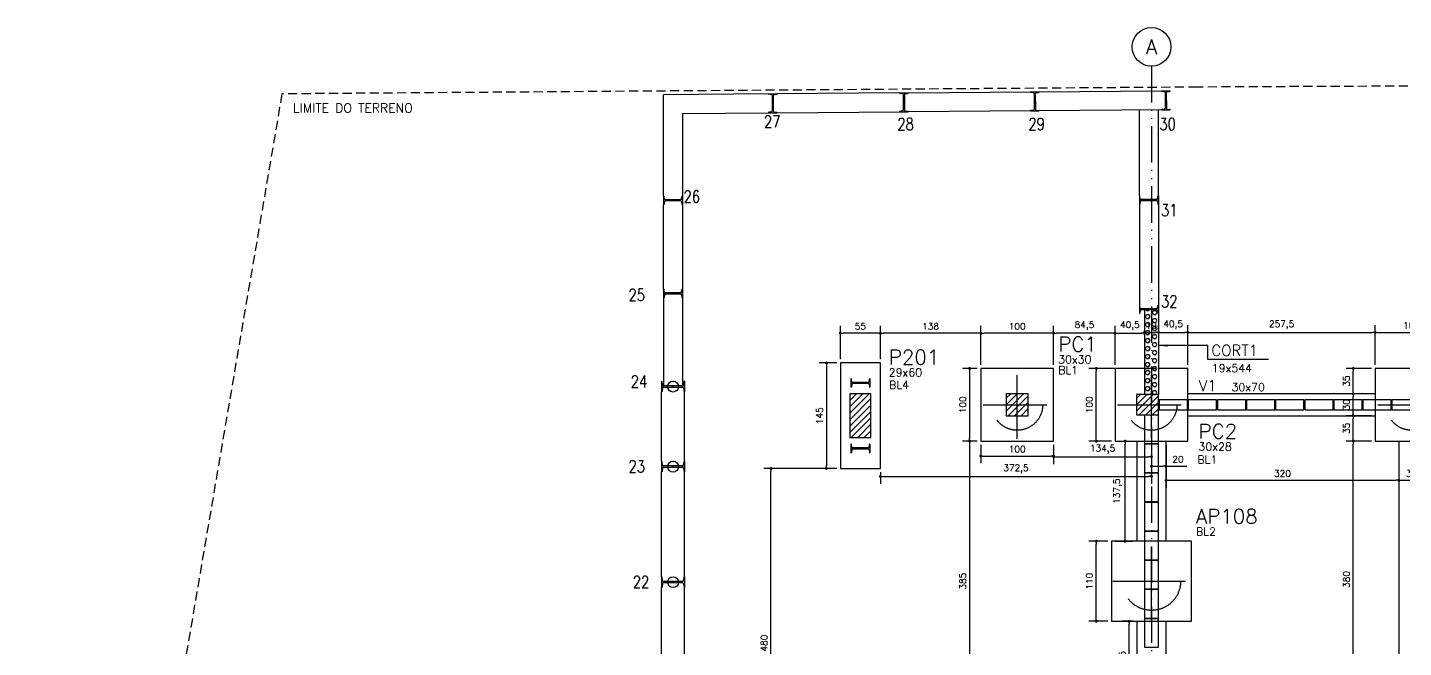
# Model space of a CAD drawing. Extents: x -15987 to 10953, y -16747 to -1189.
# Drawn here: x -680 to 1210, y -15355 to -14503 of the extents above; entities that cross this region are included whole.
import ezdxf
from ezdxf.enums import TextEntityAlignment as Align

# ---------------------------------------------------------------- set-up
doc = ezdxf.new("R2010")
doc.units = 0
doc.header["$LTSCALE"] = 25
for name, pattern in [('DASHED2', [0.375, 0.25, -0.125]), ('ESTILO_TQS_0002', [0.4, 0.1, -0.3]), ('ESTILO_TQS_0004', [3.3, 2, -0.4, 0.05, -0.4, 0.05, -0.4])]:
    doc.linetypes.add(name, pattern=pattern)
for name, color, linetype in [('228', 7, 'Continuous'), ('72', 7, 'Continuous'), ('BLOCO', 3, 'Continuous'), ('COTA', 1, 'Continuous'), ('EIXOS', 1, 'ESTILO_TQS_0004'), ('ESTACA', 1, 'ESTILO_TQS_0002'), ('H2', 252, 'Continuous'), ('H5', 1, 'Continuous'), ('IND-EIXOS', 2, 'Continuous'), ('LINHA-FINA', 1, 'Continuous'), ('Linha_fina', 1, 'Continuous'), ('P-D', 2, 'Continuous'), ('P-N', 5, 'Continuous'), ('PENA_03', 3, 'Continuous'), ('PENA_6', 6, 'Continuous'), ('PIL-N', 4, 'Continuous'), ('PROJ', 252, 'Continuous'), ('SOLO-FUNDAÇOES', 7, 'Continuous'), ('SOLOD-TEXTO-007', 7, 'Continuous'), ('T2', 3, 'Continuous'), ('TERRENO', 1, 'DASHED2'), ('TEXT-EIXOS', 3, 'Continuous'), ('VIG-D', 2, 'Continuous'), ('VIG-N', 4, 'Continuous'), ('VIGA', 3, 'Continuous')]:
    doc.layers.add(name, color=color, linetype=linetype)
doc.styles.add('COTA', font='romans.shx')
doc.styles.add('ROMANS', font='ROMANS')
doc.styles.get("Standard").update_dxf_attribs({"font": 'romans.shx'})
doc.styles.add('Texto2', font='romans.shx', dxfattribs={"height": 12.5})
doc.dimstyles.new('forma', dxfattribs={"dimscale": 5, "dimtxt": 1.8, "dimasz": 0.8, "dimexe": 2, "dimexo": 1, "dimgap": 1, "dimtad": 1, "dimdec": 1, "dimzin": 9, "dimtxsty": 'COTA', "dimblk1": 'DOT', "dimblk2": 'DOT', "dimsah": 1, "dimcen": 0, "dimdle": 1, "dimclrd": 256, "dimclre": 256, "dimclrt": 2, "dimadec": 0, "dimazin": 0, "dimtfac": 1, "dimtdec": 0, "dimtmove": 0, "dimatfit": 3, "dimfxl": 1, "dimtolj": 1, "dimtzin": 0, "dimarcsym": 0})
pattern_1 = [(45, (199.517, -15044.5974), (-4.41942, 4.41942), [])]

# ---------------------------------------------------------------- blocks, each defined once
blk = doc.blocks.new('_EST80')
at = {"layer": 'ESTACA', "linetype": 'ESTILO_TQS_0002'}
for p, q in [((0, -1.333), (0, 1.333)), ((-1.333, 0), (1.333, 0))]:
    blk.add_line(p, q, dxfattribs=at)
blk.add_circle((0, 0), 1, dxfattribs=at)
blk = doc.blocks.new('_EST70')
at = {"layer": 'ESTACA', "linetype": 'ESTILO_TQS_0002'}
for p, q in [((0, -1.333), (0, 1.333)), ((-1.333, 0), (1.333, 0))]:
    blk.add_line(p, q, dxfattribs=at)
blk.add_circle((0, 0), 1, dxfattribs=at)
blk = doc.blocks.new('INFERIOR')
at = {"layer": 'PROJ'}
for points in [[(27829.5, 8712.9), (27868.5, 8712.9), (27868.5, 8726.9), (27829.5, 8726.9), (27829.5, 8712.9)], [(27869.5, 8712.9), (27908.5, 8712.9), (27908.5, 8726.9), (27869.5, 8726.9), (27869.5, 8712.9)], [(27909.5, 8712.9), (27948.5, 8712.9), (27948.5, 8726.9), (27909.5, 8726.9), (27909.5, 8712.9)], [(27949.5, 8712.9), (27988.5, 8712.9), (27988.5, 8726.9), (27949.5, 8726.9), (27949.5, 8712.9)], [(27989.5, 8712.9), (28028.5, 8712.9), (28028.5, 8726.9), (27989.5, 8726.9), (27989.5, 8712.9)], [(28029.5, 8712.9), (28068.5, 8712.9), (28068.5, 8726.9), (28029.5, 8726.9), (28029.5, 8712.9)], [(28069.5, 8712.9), (28108.5, 8712.9), (28108.5, 8726.9), (28069.5, 8726.9), (28069.5, 8712.9)], [(28109.5, 8712.9), (28148.5, 8712.9), (28148.5, 8726.9), (28109.5, 8726.9), (28109.5, 8712.9)], [(28149.5, 8712.9), (28188.5, 8712.9), (28188.5, 8726.9), (28149.5, 8726.9), (28149.5, 8712.9)], [(27809.5, 8705.9), (27809.5, 8666.9), (27828.5, 8666.9), (27828.5, 8705.9), (27809.5, 8705.9)], [(27809.5, 8665.9), (27809.5, 8626.9), (27828.5, 8626.9), (27828.5, 8665.9), (27809.5, 8665.9)], [(27809.5, 8625.9), (27809.5, 8586.9), (27828.5, 8586.9), (27828.5, 8625.9), (27809.5, 8625.9)], [(27809.5, 8585.9), (27809.5, 8546.9), (27828.5, 8546.9), (27828.5, 8585.9), (27809.5, 8585.9)], [(27809.5, 8545.9), (27809.5, 8506.9), (27828.5, 8506.9), (27828.5, 8545.9), (27809.5, 8545.9)], [(27809.5, 8505.9), (27809.5, 8466.9), (27828.5, 8466.9), (27828.5, 8505.9), (27809.5, 8505.9)], [(27809.5, 8465.9), (27809.5, 8426.9), (27828.5, 8426.9), (27828.5, 8465.9), (27809.5, 8465.9)], [(27809.5, 8425.9), (27809.5, 8386.9), (27828.5, 8386.9), (27828.5, 8425.9), (27809.5, 8425.9)]]:
    blk.add_lwpolyline(points, dxfattribs=at)
blk = doc.blocks.new('_Dot')
at = {"color": 0, "linetype": 'ByBlock', "lineweight": -2}
blk.add_line((-0.5, 0), (-1, 0), dxfattribs=at)
at = {"color": 0, "linetype": 'ByBlock', "const_width": 0.5}
blk.add_lwpolyline([(-0.25, 0, 1), (0.25, 0, 1)], format="xyb", close=True, dxfattribs=at)
blk = doc.blocks.new('*D87')
at = {"layer": 'COTA', "lineweight": -2, "transparency": 16777216}
for p, q in [((629.5, -15076.6), (629.5, -15102)), ((729.5, -15076.6), (729.5, -15102)), ((633.5, -15092), (725.5, -15092))]:
    blk.add_line(p, q, dxfattribs=at)
at = {"layer": 'Defpoints', "color": 0, "transparency": 16777216}
for p in [(629.5, -15071.6), (729.5, -15071.6), (729.5, -15092)]:
    blk.add_point(p, dxfattribs=at)
at = {"layer": 'COTA', "lineweight": -2, "transparency": 16777216, "xscale": 4, "yscale": 4, "zscale": 4, "rotation": 180}
blk.add_blockref('_Dot', (629.5, -15092), dxfattribs=at)
at = {"layer": 'COTA', "lineweight": -2, "transparency": 16777216, "xscale": 4, "yscale": 4, "zscale": 4}
blk.add_blockref('_Dot', (729.5, -15092), dxfattribs=at)
at = {"layer": 'COTA', "color": 2, "transparency": 16777216, "insert": (679.5, -15082.5), "char_height": 9, "attachment_point": 5, "style": 'COTA'}
blk.add_mtext('\\A1;100 ', dxfattribs=at)
blk = doc.blocks.new('*D88')
at = {"layer": 'COTA', "lineweight": -2, "transparency": 16777216}
for p, q in [((873.5, -14918.9), (873.5, -14912.1)), ((914, -14966.6), (914, -14912.1)), ((877.5, -14922.1), (910, -14922.1))]:
    blk.add_line(p, q, dxfattribs=at)
at = {"layer": 'Defpoints', "color": 0, "transparency": 16777216}
for p in [(873.5, -14923.9), (914, -14922.1), (914, -14971.6)]:
    blk.add_point(p, dxfattribs=at)
at = {"layer": 'COTA', "lineweight": -2, "transparency": 16777216, "xscale": 4, "yscale": 4, "zscale": 4, "rotation": 180}
blk.add_blockref('_Dot', (873.5, -14922.1), dxfattribs=at)
at = {"layer": 'COTA', "lineweight": -2, "transparency": 16777216, "xscale": 4, "yscale": 4, "zscale": 4}
blk.add_blockref('_Dot', (914, -14922.1), dxfattribs=at)
at = {"layer": 'COTA', "color": 2, "transparency": 16777216, "insert": (893.8, -14911.7), "char_height": 9, "attachment_point": 5, "style": 'COTA'}
blk.add_mtext('\\A1;40,5 ', dxfattribs=at)
blk = doc.blocks.new('*D89')
at = {"layer": 'COTA', "lineweight": -2, "transparency": 16777216}
for p, q in [((914, -14966.6), (914, -14912.1)), ((1171.5, -14966.6), (1171.5, -14912.1)), ((918, -14922.1), (1167.5, -14922.1))]:
    blk.add_line(p, q, dxfattribs=at)
at = {"layer": 'Defpoints', "color": 0, "transparency": 16777216}
for p in [(1171.5, -14922.1), (914, -14971.6), (1171.5, -14971.6)]:
    blk.add_point(p, dxfattribs=at)
at = {"layer": 'COTA', "lineweight": -2, "transparency": 16777216, "xscale": 4, "yscale": 4, "zscale": 4, "rotation": 180}
blk.add_blockref('_Dot', (914, -14922.1), dxfattribs=at)
at = {"layer": 'COTA', "lineweight": -2, "transparency": 16777216, "xscale": 4, "yscale": 4, "zscale": 4}
blk.add_blockref('_Dot', (1171.5, -14922.1), dxfattribs=at)
at = {"layer": 'COTA', "color": 2, "transparency": 16777216, "insert": (1042.8, -14911.7), "char_height": 9, "attachment_point": 5, "style": 'COTA'}
blk.add_mtext('\\A1;257,5 ', dxfattribs=at)
blk = doc.blocks.new('*D90')
at = {"layer": 'COTA', "lineweight": -2, "transparency": 16777216}
for p, q in [((1171.5, -14966.6), (1171.5, -14912.1)), ((1271.5, -14966.6), (1271.5, -14912.1)), ((1175.5, -14922.1), (1267.5, -14922.1))]:
    blk.add_line(p, q, dxfattribs=at)
at = {"layer": 'Defpoints', "color": 0, "transparency": 16777216}
for p in [(1271.5, -14922.1), (1171.5, -14971.6), (1271.5, -14971.6)]:
    blk.add_point(p, dxfattribs=at)
at = {"layer": 'COTA', "lineweight": -2, "transparency": 16777216, "xscale": 4, "yscale": 4, "zscale": 4, "rotation": 180}
blk.add_blockref('_Dot', (1171.5, -14922.1), dxfattribs=at)
at = {"layer": 'COTA', "lineweight": -2, "transparency": 16777216, "xscale": 4, "yscale": 4, "zscale": 4}
blk.add_blockref('_Dot', (1271.5, -14922.1), dxfattribs=at)
at = {"layer": 'COTA', "color": 2, "transparency": 16777216, "insert": (1221.5, -14912.6), "char_height": 9, "attachment_point": 5, "style": 'COTA'}
blk.add_mtext('\\A1;100 ', dxfattribs=at)
blk = doc.blocks.new('*D133')
at = {"layer": 'COTA', "lineweight": -2, "transparency": 16777216}
for p, q in [((624.5, -14971.6), (604.1, -14971.6)), ((614.1, -14975.6), (614.1, -15067.6)), ((624.5, -15071.6), (604.1, -15071.6))]:
    blk.add_line(p, q, dxfattribs=at)
at = {"layer": 'Defpoints', "color": 0, "transparency": 16777216}
for p in [(629.5, -14971.6), (614.1, -15071.6), (629.5, -15071.6)]:
    blk.add_point(p, dxfattribs=at)
at = {"layer": 'COTA', "lineweight": -2, "transparency": 16777216, "xscale": 4, "yscale": 4, "zscale": 4}
for p, rotation in [((614.1, -14971.6), 90), ((614.1, -15071.6), 270)]:
    blk.add_blockref('_Dot', p, dxfattribs=dict(at, rotation=rotation))
at = {"layer": 'COTA', "color": 2, "transparency": 16777216, "insert": (604.6, -15021.6), "char_height": 9, "attachment_point": 5, "rotation": 90, "style": 'COTA'}
blk.add_mtext('\\A1;100 ', dxfattribs=at)
blk = doc.blocks.new('*D134')
at = {"layer": 'COTA', "lineweight": -2, "transparency": 16777216}
for p, q in [((624.5, -15071.6), (604.1, -15071.6)), ((614.1, -15075.6), (614.1, -15452.6)), ((624.5, -15456.6), (604.1, -15456.6))]:
    blk.add_line(p, q, dxfattribs=at)
at = {"layer": 'Defpoints', "color": 0, "transparency": 16777216}
for p in [(629.5, -15071.6), (614.1, -15456.6), (629.5, -15456.6)]:
    blk.add_point(p, dxfattribs=at)
at = {"layer": 'COTA', "lineweight": -2, "transparency": 16777216, "xscale": 4, "yscale": 4, "zscale": 4}
for p, rotation in [((614.1, -15071.6), 90), ((614.1, -15456.6), 270)]:
    blk.add_blockref('_Dot', p, dxfattribs=dict(at, rotation=rotation))
at = {"layer": 'COTA', "color": 2, "transparency": 16777216, "insert": (604.6, -15264.1), "char_height": 9, "attachment_point": 5, "rotation": 90, "style": 'COTA'}
blk.add_mtext('\\A1;385 ', dxfattribs=at)
blk = doc.blocks.new('*D139')
at = {"layer": 'COTA', "lineweight": -2, "transparency": 16777216}
for p, q in [((729.5, -15076.6), (729.5, -15103)), ((864, -15076.6), (864, -15103)), ((733.5, -15093), (860, -15093))]:
    blk.add_line(p, q, dxfattribs=at)
at = {"layer": 'Defpoints', "color": 0, "transparency": 16777216}
for p in [(729.5, -15071.6), (864, -15071.6), (864, -15093)]:
    blk.add_point(p, dxfattribs=at)
at = {"layer": 'COTA', "lineweight": -2, "transparency": 16777216, "xscale": 4, "yscale": 4, "zscale": 4, "rotation": 180}
blk.add_blockref('_Dot', (729.5, -15093), dxfattribs=at)
at = {"layer": 'COTA', "lineweight": -2, "transparency": 16777216, "xscale": 4, "yscale": 4, "zscale": 4}
blk.add_blockref('_Dot', (864, -15093), dxfattribs=at)
at = {"layer": 'COTA', "color": 2, "transparency": 16777216, "insert": (796.8, -15082.7), "char_height": 9, "attachment_point": 5, "style": 'COTA'}
blk.add_mtext('\\A1;134,5 ', dxfattribs=at)
blk = doc.blocks.new('*D272')
at = {"layer": 'COTA', "lineweight": -2, "transparency": 16777216}
for p, q in [((1166.5, -15071.6), (1131.3, -15071.6)), ((1141.3, -15447.6), (1141.3, -15075.6)), ((1161.5, -15451.6), (1131.3, -15451.6))]:
    blk.add_line(p, q, dxfattribs=at)
at = {"layer": 'Defpoints', "color": 0, "transparency": 16777216}
for p in [(1141.3, -15071.6), (1171.5, -15071.6), (1166.5, -15451.6)]:
    blk.add_point(p, dxfattribs=at)
at = {"layer": 'COTA', "lineweight": -2, "transparency": 16777216, "xscale": 4, "yscale": 4, "zscale": 4}
for p, rotation in [((1141.3, -15071.6), 90), ((1141.3, -15451.6), 270)]:
    blk.add_blockref('_Dot', p, dxfattribs=dict(at, rotation=rotation))
at = {"layer": 'COTA', "color": 2, "transparency": 16777216, "insert": (1131.8, -15261.6), "char_height": 9, "attachment_point": 5, "rotation": 90, "style": 'COTA'}
blk.add_mtext('\\A1;380 ', dxfattribs=at)
blk = doc.blocks.new('*D273')
at = {"layer": 'COTA', "lineweight": -2, "transparency": 16777216}
for p, q in [((1166.5, -15036.6), (1131.3, -15036.6)), ((1141.3, -15067.6), (1141.3, -15040.6)), ((1166.5, -15071.6), (1131.3, -15071.6))]:
    blk.add_line(p, q, dxfattribs=at)
at = {"layer": 'Defpoints', "color": 0, "transparency": 16777216}
for p in [(1141.3, -15036.6), (1171.5, -15036.6), (1171.5, -15071.6)]:
    blk.add_point(p, dxfattribs=at)
at = {"layer": 'COTA', "lineweight": -2, "transparency": 16777216, "xscale": 4, "yscale": 4, "zscale": 4}
for p, rotation in [((1141.3, -15036.6), 90), ((1141.3, -15071.6), 270)]:
    blk.add_blockref('_Dot', p, dxfattribs=dict(at, rotation=rotation))
at = {"layer": 'COTA', "color": 2, "transparency": 16777216, "insert": (1131.8, -15054.1), "char_height": 9, "attachment_point": 5, "rotation": 90, "style": 'COTA'}
blk.add_mtext('\\A1;35 ', dxfattribs=at)
blk = doc.blocks.new('*D274')
at = {"layer": 'COTA', "lineweight": -2, "transparency": 16777216}
for p, q in [((1166.5, -15006.6), (1131.3, -15006.6)), ((1141.3, -15032.6), (1141.3, -15010.6)), ((1166.5, -15036.6), (1131.3, -15036.6))]:
    blk.add_line(p, q, dxfattribs=at)
at = {"layer": 'Defpoints', "color": 0, "transparency": 16777216}
for p in [(1141.3, -15006.6), (1171.5, -15006.6), (1171.5, -15036.6)]:
    blk.add_point(p, dxfattribs=at)
at = {"layer": 'COTA', "lineweight": -2, "transparency": 16777216, "xscale": 4, "yscale": 4, "zscale": 4}
for p, rotation in [((1141.3, -15006.6), 90), ((1141.3, -15036.6), 270)]:
    blk.add_blockref('_Dot', p, dxfattribs=dict(at, rotation=rotation))
at = {"layer": 'COTA', "color": 2, "transparency": 16777216, "insert": (1131.8, -15021.6), "char_height": 9, "attachment_point": 5, "rotation": 90, "style": 'COTA'}
blk.add_mtext('\\A1;30 ', dxfattribs=at)
blk = doc.blocks.new('*D275')
at = {"layer": 'COTA', "lineweight": -2, "transparency": 16777216}
for p, q in [((1166.5, -14971.6), (1131.3, -14971.6)), ((1141.3, -15002.6), (1141.3, -14975.6)), ((1166.5, -15006.6), (1131.3, -15006.6))]:
    blk.add_line(p, q, dxfattribs=at)
at = {"layer": 'Defpoints', "color": 0, "transparency": 16777216}
for p in [(1141.3, -14971.6), (1171.5, -14971.6), (1171.5, -15006.6)]:
    blk.add_point(p, dxfattribs=at)
at = {"layer": 'COTA', "lineweight": -2, "transparency": 16777216, "xscale": 4, "yscale": 4, "zscale": 4}
for p, rotation in [((1141.3, -14971.6), 90), ((1141.3, -15006.6), 270)]:
    blk.add_blockref('_Dot', p, dxfattribs=dict(at, rotation=rotation))
at = {"layer": 'COTA', "color": 2, "transparency": 16777216, "insert": (1131.8, -14989.1), "char_height": 9, "attachment_point": 5, "rotation": 90, "style": 'COTA'}
blk.add_mtext('\\A1;35 ', dxfattribs=at)
blk = doc.blocks.new('*D324')
at = {"layer": 'COTA', "lineweight": -2, "transparency": 16777216}
for p, q in [((839, -15319.1), (823.4, -15319.1)), ((833.4, -15420.1), (833.4, -15323.1)), ((839, -15424.1), (823.4, -15424.1))]:
    blk.add_line(p, q, dxfattribs=at)
at = {"layer": 'Defpoints', "color": 0, "transparency": 16777216}
for p in [(833.4, -15319.1), (844, -15319.1), (844, -15424.1)]:
    blk.add_point(p, dxfattribs=at)
at = {"layer": 'COTA', "lineweight": -2, "transparency": 16777216, "xscale": 4, "yscale": 4, "zscale": 4}
for p, rotation in [((833.4, -15319.1), 90), ((833.4, -15424.1), 270)]:
    blk.add_blockref('_Dot', p, dxfattribs=dict(at, rotation=rotation))
at = {"layer": 'COTA', "color": 2, "transparency": 16777216, "insert": (823.9, -15371.6), "char_height": 9, "attachment_point": 5, "rotation": 90, "style": 'COTA'}
blk.add_mtext('\\A1;105 ', dxfattribs=at)
blk = doc.blocks.new('*D325')
at = {"layer": 'COTA', "lineweight": -2, "transparency": 16777216}
for p, q in [((804, -15209.1), (778.1, -15209.1)), ((788.1, -15315.1), (788.1, -15213.1)), ((804, -15319.1), (778.1, -15319.1))]:
    blk.add_line(p, q, dxfattribs=at)
at = {"layer": 'Defpoints', "color": 0, "transparency": 16777216}
for p in [(788.1, -15209.1), (809, -15209.1), (809, -15319.1)]:
    blk.add_point(p, dxfattribs=at)
at = {"layer": 'COTA', "lineweight": -2, "transparency": 16777216, "xscale": 4, "yscale": 4, "zscale": 4}
for p, rotation in [((788.1, -15209.1), 90), ((788.1, -15319.1), 270)]:
    blk.add_blockref('_Dot', p, dxfattribs=dict(at, rotation=rotation))
at = {"layer": 'COTA', "color": 2, "transparency": 16777216, "insert": (778.6, -15264.1), "char_height": 9, "attachment_point": 5, "rotation": 90, "style": 'COTA'}
blk.add_mtext('\\A1;110 ', dxfattribs=at)
blk = doc.blocks.new('*D326')
at = {"layer": 'COTA', "lineweight": -2, "transparency": 16777216}
for p, q in [((819, -15071.6), (837.9, -15071.6)), ((827.9, -15205.1), (827.9, -15075.6)), ((814, -15209.1), (837.9, -15209.1))]:
    blk.add_line(p, q, dxfattribs=at)
at = {"layer": 'Defpoints', "color": 0, "transparency": 16777216}
for p in [(814, -15071.6), (827.9, -15071.6), (809, -15209.1)]:
    blk.add_point(p, dxfattribs=at)
at = {"layer": 'COTA', "lineweight": -2, "transparency": 16777216, "xscale": 4, "yscale": 4, "zscale": 4}
for p, rotation in [((827.9, -15071.6), 90), ((827.9, -15209.1), 270)]:
    blk.add_blockref('_Dot', p, dxfattribs=dict(at, rotation=rotation))
at = {"layer": 'COTA', "color": 2, "transparency": 16777216, "insert": (817.5, -15140.3), "char_height": 9, "attachment_point": 5, "rotation": 90, "style": 'COTA'}
blk.add_mtext('\\A1;137,5 ', dxfattribs=at)
blk = doc.blocks.new('*D327')
at = {"layer": 'COTA', "lineweight": -2, "transparency": 16777216}
for p, q in [((868.5, -14971.6), (778.1, -14971.6)), ((788.1, -15067.6), (788.1, -14975.6)), ((809, -15071.6), (778.1, -15071.6))]:
    blk.add_line(p, q, dxfattribs=at)
at = {"layer": 'Defpoints', "color": 0, "transparency": 16777216}
for p in [(788.1, -14971.6), (873.5, -14971.6), (814, -15071.6)]:
    blk.add_point(p, dxfattribs=at)
at = {"layer": 'COTA', "lineweight": -2, "transparency": 16777216, "xscale": 4, "yscale": 4, "zscale": 4}
for p, rotation in [((788.1, -14971.6), 90), ((788.1, -15071.6), 270)]:
    blk.add_blockref('_Dot', p, dxfattribs=dict(at, rotation=rotation))
at = {"layer": 'COTA', "color": 2, "transparency": 16777216, "insert": (778.6, -15021.6), "char_height": 9, "attachment_point": 5, "rotation": 90, "style": 'COTA'}
blk.add_mtext('\\A1;100 ', dxfattribs=at)
blk = doc.blocks.new('*D328')
at = {"layer": 'COTA', "lineweight": -2, "transparency": 16777216}
for p, q in [((864, -15076.6), (864, -15116)), ((884, -15076.6), (884, -15116)), ((868, -15106), (880, -15106)), ((884, -15106), (912.6, -15106))]:
    blk.add_line(p, q, dxfattribs=at)
at = {"layer": 'Defpoints', "color": 0, "transparency": 16777216}
for p in [(864, -15071.6), (884, -15071.6), (884, -15106)]:
    blk.add_point(p, dxfattribs=at)
at = {"layer": 'COTA', "lineweight": -2, "transparency": 16777216, "xscale": 4, "yscale": 4, "zscale": 4, "rotation": 180}
blk.add_blockref('_Dot', (864, -15106), dxfattribs=at)
at = {"layer": 'COTA', "lineweight": -2, "transparency": 16777216, "xscale": 4, "yscale": 4, "zscale": 4}
blk.add_blockref('_Dot', (884, -15106), dxfattribs=at)
at = {"layer": 'COTA', "color": 2, "transparency": 16777216, "insert": (900.3, -15096.5), "char_height": 9, "attachment_point": 5, "style": 'COTA'}
blk.add_mtext('\\A1;20 ', dxfattribs=at)
blk = doc.blocks.new('*D329')
at = {"layer": 'COTA', "lineweight": -2, "transparency": 16777216}
for p, q in [((884, -15076.6), (884, -15135.4)), ((1204, -15076.6), (1204, -15135.4)), ((888, -15125.4), (1200, -15125.4))]:
    blk.add_line(p, q, dxfattribs=at)
at = {"layer": 'Defpoints', "color": 0, "transparency": 16777216}
for p in [(884, -15071.6), (1204, -15071.6), (1204, -15125.4)]:
    blk.add_point(p, dxfattribs=at)
at = {"layer": 'COTA', "lineweight": -2, "transparency": 16777216, "xscale": 4, "yscale": 4, "zscale": 4, "rotation": 180}
blk.add_blockref('_Dot', (884, -15125.4), dxfattribs=at)
at = {"layer": 'COTA', "lineweight": -2, "transparency": 16777216, "xscale": 4, "yscale": 4, "zscale": 4}
blk.add_blockref('_Dot', (1204, -15125.4), dxfattribs=at)
at = {"layer": 'COTA', "color": 2, "transparency": 16777216, "insert": (1044, -15115.9), "char_height": 9, "attachment_point": 5, "style": 'COTA'}
blk.add_mtext('\\A1;320 ', dxfattribs=at)
blk = doc.blocks.new('*D330')
at = {"layer": 'COTA', "lineweight": -2, "transparency": 16777216}
for p, q in [((1204, -15076.6), (1204, -15135.4)), ((1239, -15076.6), (1239, -15135.4)), ((1208, -15125.4), (1235, -15125.4))]:
    blk.add_line(p, q, dxfattribs=at)
at = {"layer": 'Defpoints', "color": 0, "transparency": 16777216}
for p in [(1204, -15071.6), (1239, -15071.6), (1239, -15125.4)]:
    blk.add_point(p, dxfattribs=at)
at = {"layer": 'COTA', "lineweight": -2, "transparency": 16777216, "xscale": 4, "yscale": 4, "zscale": 4, "rotation": 180}
blk.add_blockref('_Dot', (1204, -15125.4), dxfattribs=at)
at = {"layer": 'COTA', "lineweight": -2, "transparency": 16777216, "xscale": 4, "yscale": 4, "zscale": 4}
blk.add_blockref('_Dot', (1239, -15125.4), dxfattribs=at)
at = {"layer": 'COTA', "color": 2, "transparency": 16777216, "insert": (1221.5, -15115.9), "char_height": 9, "attachment_point": 5, "style": 'COTA'}
blk.add_mtext('\\A1;35 ', dxfattribs=at)
blk = doc.blocks.new('*D360')
at = {"layer": 'COTA', "lineweight": -2, "transparency": 16777216}
for p, q in [((864, -15076.6), (864, -15130)), ((491.5, -15114.1), (491.5, -15130)), ((495.5, -15120), (860, -15120))]:
    blk.add_line(p, q, dxfattribs=at)
at = {"layer": 'Defpoints', "color": 0, "transparency": 16777216}
for p in [(864, -15071.6), (491.5, -15109.1), (864, -15120)]:
    blk.add_point(p, dxfattribs=at)
at = {"layer": 'COTA', "lineweight": -2, "transparency": 16777216, "xscale": 4, "yscale": 4, "zscale": 4, "rotation": 180}
blk.add_blockref('_Dot', (491.5, -15120), dxfattribs=at)
at = {"layer": 'COTA', "lineweight": -2, "transparency": 16777216, "xscale": 4, "yscale": 4, "zscale": 4}
blk.add_blockref('_Dot', (864, -15120), dxfattribs=at)
at = {"layer": 'COTA', "color": 2, "transparency": 16777216, "insert": (677.8, -15109.7), "char_height": 9, "attachment_point": 5, "style": 'COTA'}
blk.add_mtext('\\A1;372,5 ', dxfattribs=at)
blk = doc.blocks.new('perfilW310x52')
at = {"layer": 'PROJ', "linetype": 'Continuous'}
for p, q in [((-0.084, 0.158), (0.064, 0.158)), ((-0.031, 0.144), (-0.076, 0.151)), ((-0.02, 0.132), (-0.02, -0.132)), ((0, 0.132), (0, -0.132)), ((0.011, 0.144), (0.056, 0.151)), ((-0.084, -0.158), (0.064, -0.158)), ((-0.031, -0.144), (-0.076, -0.151)), ((0.011, -0.144), (0.056, -0.151))]:
    blk.add_line(p, q, dxfattribs=at)
at = {"layer": 'PROJ'}
blk.add_circle((-0.01, 0), 0.075, dxfattribs=at)
at = {"layer": 'PROJ', "linetype": 'Continuous'}
for centre, radius, start, end in [((-0.076, 0.158), 0.00749, 180, 270), ((-0.032, 0.132), 0.0125, 0, 81.1582), ((0.012, 0.132), 0.0125, 98.8418, 180), ((0.056, 0.158), 0.00749, 270, 0), ((-0.076, -0.158), 0.00749, 90, 180), ((-0.032, -0.132), 0.0125, 278.8418, 0), ((0.012, -0.132), 0.0125, 180, 261.1582), ((0.056, -0.158), 0.00749, 0, 90)]:
    blk.add_arc(centre, radius, start, end, dxfattribs=at)
at = {"layer": 'PROJ'}
blk.add_point((-0.01, 0), dxfattribs=at)
blk = doc.blocks.new('perfilW250x38-5')
at = {"layer": 'PROJ', "linetype": 'Continuous'}
for p, q in [((0.086, 0.066), (0.206, 0.066)), ((0.129, 0.054), (0.092, 0.059)), ((0.138, 0.043), (0.138, -0.172)), ((0.154, 0.043), (0.154, -0.172)), ((0.163, 0.054), (0.2, 0.059)), ((0.129, -0.183), (0.092, -0.188)), ((0.163, -0.183), (0.2, -0.188)), ((0.086, -0.194), (0.206, -0.194))]:
    blk.add_line(p, q, dxfattribs=at)
for centre, radius, start, end in [((0.092, 0.066), 0.00614, 180, 270), ((0.128, 0.043), 0.0102, 0, 81.1582), ((0.164, 0.043), 0.0102, 98.8418, 180), ((0.2, 0.066), 0.00614, 270, 0), ((0.092, -0.194), 0.00614, 90, 180), ((0.128, -0.172), 0.0102, 278.8418, 0), ((0.164, -0.172), 0.0102, 180, 261.1582), ((0.2, -0.194), 0.00614, 0, 90)]:
    blk.add_arc(centre, radius, start, end, dxfattribs=at)
at = {"layer": 'PROJ'}
blk.add_point((0.146, -0.064), dxfattribs=at)
blk = doc.blocks.new('A$C0151072e')
at = {"layer": 'LINHA-FINA'}
for points in [[(668.4, 0), (524.4, -1.1)], [(848.4, 1.3), (680.5, 0)], [(860.4, 1.4), (1028.4, 2.7)], [(1040.4, 2.7), (1208.3, 4)], [(524.4, -140.2), (524.4, -1.1)], [(550.4, -26.9), (668.6, -26)], [(550.4, -26.9), (550.4, -140.2)], [(680.5, -26), (848.6, -24.7)], [(1028.6, -23.3), (860.6, -24.6)], [(1208.5, -22), (1040.6, -23.3)], [(1178.4, -139.9), (1178.4, -22.2)], [(1204.4, -139.9), (1204.4, -22)], [(524.4, -268.2), (524.4, -152.3)], [(550.4, -152.3), (550.4, -268.2)], [(1178.4, -152), (1178.4, -290)], [(1204.4, -152), (1204.4, -290)], [(524.4, -280.3), (524.4, -401.3)], [(550.4, -280.3), (550.4, -401.3)], [(521.5, -504.9), (521.5, -409.6)], [(553.2, -504.9), (553.2, -409.6)], [(521.5, -663.7), (521.5, -519.6)], [(553.2, -663.7), (553.2, -519.6)], [(521.5, -773.7), (521.5, -678.4)], [(553.2, -773.7), (553.2, -678.4)]]:
    blk.add_lwpolyline(points, dxfattribs=at)
at = {"layer": 'SOLO-FUNDAÇOES', "color": 111, "xscale": 100, "yscale": 100, "zscale": 100}
blk.add_blockref('perfilW250x38-5', (659.8, -6.5), dxfattribs=at)
for name, p, rotation in [('perfilW250x38-5', (839.9, -5.3), 0.4262441067884888), ('perfilW250x38-5', (1019.8, -4), 0.4262441067884888), ('perfilW250x38-5', (1199.8, -2.6), 0.4262441067884888), ('perfilW250x38-5', (543.8, -131.7), 270), ('perfilW250x38-5', (1197.8, -131.4), 270), ('perfilW250x38-5', (543.8, -259.7), 270), ('perfilW250x38-5', (1197.8, -281.4), 270), ('perfilW310x52', (537.4, -403.3), 270), ('perfilW310x52', (537.4, -513.3), 270), ('perfilW310x52', (537.4, -672), 270)]:
    blk.add_blockref(name, p, dxfattribs=dict(at, rotation=rotation))
at = {"layer": 'SOLOD-TEXTO-007', "style": 'ROMANS', "width": 0.8}
for s, p in [('27', (662.4, -46.4)), ('28', (845.7, -49.7)), ('29', (1025.7, -49.7)), ('30', (1205.7, -49.7)), ('26', (551.9, -149.4)), ('31', (1208, -168.2)), ('25', (476.2, -284.6)), ('32', (1208, -293.4)), ('24', (479.3, -403.5)), ('23', (476.2, -520.2)), ('22', (482.1, -679))]:
    blk.add_text(s, height=16.5, dxfattribs=at).set_placement(p)
blk = doc.blocks.new('*D466')
at = {"layer": 'COTA', "lineweight": -2, "transparency": 16777216}
for p, q in [((431.5, -14964.1), (407.4, -14964.1)), ((417.4, -14968.1), (417.4, -15105.1)), ((431.5, -15109.1), (407.4, -15109.1))]:
    blk.add_line(p, q, dxfattribs=at)
at = {"layer": 'Defpoints', "color": 0, "transparency": 16777216}
for p in [(436.5, -14964.1), (417.4, -15109.1), (436.5, -15109.1)]:
    blk.add_point(p, dxfattribs=at)
at = {"layer": 'COTA', "lineweight": -2, "transparency": 16777216, "xscale": 4, "yscale": 4, "zscale": 4}
for p, rotation in [((417.4, -14964.1), 90), ((417.4, -15109.1), 270)]:
    blk.add_blockref('_Dot', p, dxfattribs=dict(at, rotation=rotation))
at = {"layer": 'COTA', "color": 2, "transparency": 16777216, "insert": (407.9, -15036.6), "char_height": 9, "attachment_point": 5, "rotation": 90, "style": 'COTA'}
blk.add_mtext('\\A1;145 ', dxfattribs=at)
blk = doc.blocks.new('*D474')
at = {"layer": 'COTA', "lineweight": -2, "transparency": 16777216}
for p, q in [((431.5, -15109.1), (331.1, -15109.1)), ((341.1, -15585.1), (341.1, -15113.1)), ((379, -15589.1), (331.1, -15589.1))]:
    blk.add_line(p, q, dxfattribs=at)
at = {"layer": 'Defpoints', "color": 0, "transparency": 16777216}
for p in [(341.1, -15109.1), (436.5, -15109.1), (384, -15589.1)]:
    blk.add_point(p, dxfattribs=at)
at = {"layer": 'COTA', "lineweight": -2, "transparency": 16777216, "xscale": 4, "yscale": 4, "zscale": 4}
for p, rotation in [((341.1, -15109.1), 90), ((341.1, -15589.1), 270)]:
    blk.add_blockref('_Dot', p, dxfattribs=dict(at, rotation=rotation))
at = {"layer": 'COTA', "color": 2, "transparency": 16777216, "insert": (331.6, -15349.1), "char_height": 9, "attachment_point": 5, "rotation": 90, "style": 'COTA'}
blk.add_mtext('\\A1;480 ', dxfattribs=at)
blk = doc.blocks.new('*D491')
at = {"layer": 'COTA', "lineweight": -2, "transparency": 16777216}
for p, q in [((729.5, -14966.6), (729.5, -14913.3)), ((814, -14966.6), (814, -14913.3)), ((810, -14923.3), (733.5, -14923.3))]:
    blk.add_line(p, q, dxfattribs=at)
at = {"layer": 'Defpoints', "color": 0, "transparency": 16777216}
for p in [(729.5, -14923.3), (729.5, -14971.6), (814, -14971.6)]:
    blk.add_point(p, dxfattribs=at)
at = {"layer": 'COTA', "lineweight": -2, "transparency": 16777216, "xscale": 4, "yscale": 4, "zscale": 4, "rotation": 180}
blk.add_blockref('_Dot', (729.5, -14923.3), dxfattribs=at)
at = {"layer": 'COTA', "lineweight": -2, "transparency": 16777216, "xscale": 4, "yscale": 4, "zscale": 4}
blk.add_blockref('_Dot', (814, -14923.3), dxfattribs=at)
at = {"layer": 'COTA', "color": 2, "transparency": 16777216, "insert": (771.8, -14912.9), "char_height": 9, "attachment_point": 5, "style": 'COTA'}
blk.add_mtext('\\A1;84,5 ', dxfattribs=at)
blk = doc.blocks.new('*D492')
at = {"layer": 'COTA', "lineweight": -2, "transparency": 16777216}
for p, q in [((629.5, -14966.6), (629.5, -14913.3)), ((729.5, -14966.6), (729.5, -14913.3)), ((725.5, -14923.3), (633.5, -14923.3))]:
    blk.add_line(p, q, dxfattribs=at)
at = {"layer": 'Defpoints', "color": 0, "transparency": 16777216}
for p in [(629.5, -14923.3), (629.5, -14971.6), (729.5, -14971.6)]:
    blk.add_point(p, dxfattribs=at)
at = {"layer": 'COTA', "lineweight": -2, "transparency": 16777216, "xscale": 4, "yscale": 4, "zscale": 4, "rotation": 180}
blk.add_blockref('_Dot', (629.5, -14923.3), dxfattribs=at)
at = {"layer": 'COTA', "lineweight": -2, "transparency": 16777216, "xscale": 4, "yscale": 4, "zscale": 4}
blk.add_blockref('_Dot', (729.5, -14923.3), dxfattribs=at)
at = {"layer": 'COTA', "color": 2, "transparency": 16777216, "insert": (679.5, -14913.8), "char_height": 9, "attachment_point": 5, "style": 'COTA'}
blk.add_mtext('\\A1;100 ', dxfattribs=at)
blk = doc.blocks.new('*D493')
at = {"layer": 'COTA', "lineweight": -2, "transparency": 16777216}
for p, q in [((491.5, -14959.1), (491.5, -14913.3)), ((629.5, -14966.6), (629.5, -14913.3)), ((625.5, -14923.3), (495.5, -14923.3))]:
    blk.add_line(p, q, dxfattribs=at)
at = {"layer": 'Defpoints', "color": 0, "transparency": 16777216}
for p in [(491.5, -14923.3), (491.5, -14964.1), (629.5, -14971.6)]:
    blk.add_point(p, dxfattribs=at)
at = {"layer": 'COTA', "lineweight": -2, "transparency": 16777216, "xscale": 4, "yscale": 4, "zscale": 4, "rotation": 180}
blk.add_blockref('_Dot', (491.5, -14923.3), dxfattribs=at)
at = {"layer": 'COTA', "lineweight": -2, "transparency": 16777216, "xscale": 4, "yscale": 4, "zscale": 4}
blk.add_blockref('_Dot', (629.5, -14923.3), dxfattribs=at)
at = {"layer": 'COTA', "color": 2, "transparency": 16777216, "insert": (560.5, -14913.8), "char_height": 9, "attachment_point": 5, "style": 'COTA'}
blk.add_mtext('\\A1;138 ', dxfattribs=at)
blk = doc.blocks.new('*D494')
at = {"layer": 'COTA', "lineweight": -2, "transparency": 16777216}
for p, q in [((436.5, -14959.1), (436.5, -14913.3)), ((491.5, -14959.1), (491.5, -14913.3)), ((487.5, -14923.3), (440.5, -14923.3))]:
    blk.add_line(p, q, dxfattribs=at)
at = {"layer": 'Defpoints', "color": 0, "transparency": 16777216}
for p in [(436.5, -14923.3), (436.5, -14964.1), (491.5, -14964.1)]:
    blk.add_point(p, dxfattribs=at)
at = {"layer": 'COTA', "lineweight": -2, "transparency": 16777216, "xscale": 4, "yscale": 4, "zscale": 4, "rotation": 180}
blk.add_blockref('_Dot', (436.5, -14923.3), dxfattribs=at)
at = {"layer": 'COTA', "lineweight": -2, "transparency": 16777216, "xscale": 4, "yscale": 4, "zscale": 4}
blk.add_blockref('_Dot', (491.5, -14923.3), dxfattribs=at)
at = {"layer": 'COTA', "color": 2, "transparency": 16777216, "insert": (464, -14913.8), "char_height": 9, "attachment_point": 5, "style": 'COTA'}
blk.add_mtext('\\A1;55 ', dxfattribs=at)
blk = doc.blocks.new('*D499')
at = {"layer": 'COTA', "lineweight": -2, "transparency": 16777216}
for p, q in [((854.5, -14921.7), (854.5, -14932.1)), ((858.5, -14922.1), (869.5, -14922.1)), ((873.5, -14919.3), (873.5, -14932.1))]:
    blk.add_line(p, q, dxfattribs=at)
at = {"layer": 'Defpoints', "color": 0, "transparency": 16777216}
for p in [(854.5, -14916.7), (873.5, -14914.3), (873.5, -14922.1)]:
    blk.add_point(p, dxfattribs=at)
at = {"layer": 'COTA', "lineweight": -2, "transparency": 16777216, "xscale": 4, "yscale": 4, "zscale": 4, "rotation": 180}
blk.add_blockref('_Dot', (854.5, -14922.1), dxfattribs=at)
at = {"layer": 'COTA', "lineweight": -2, "transparency": 16777216, "xscale": 4, "yscale": 4, "zscale": 4}
blk.add_blockref('_Dot', (873.5, -14922.1), dxfattribs=at)
at = {"layer": 'COTA', "color": 2, "transparency": 16777216, "insert": (864, -14912.6), "char_height": 9, "attachment_point": 5, "style": 'COTA'}
blk.add_mtext('\\A1;19 ', dxfattribs=at)
blk = doc.blocks.new('ss')
at = {"layer": 'Linha_fina'}
blk.add_solid([(0, 0), (-2.5, -0.29), (-2.5, 0.3)], dxfattribs=at)
blk = doc.blocks.new('*D500')
at = {"layer": 'COTA', "lineweight": -2, "transparency": 16777216}
for p, q in [((814, -14966.6), (814, -14913.3)), ((818, -14923.3), (850.5, -14923.3)), ((854.5, -14923.7), (854.5, -14933.3))]:
    blk.add_line(p, q, dxfattribs=at)
at = {"layer": 'Defpoints', "color": 0, "transparency": 16777216}
for p in [(854.5, -14918.7), (854.5, -14923.3), (814, -14971.6)]:
    blk.add_point(p, dxfattribs=at)
at = {"layer": 'COTA', "lineweight": -2, "transparency": 16777216, "xscale": 4, "yscale": 4, "zscale": 4, "rotation": 180}
blk.add_blockref('_Dot', (814, -14923.3), dxfattribs=at)
at = {"layer": 'COTA', "lineweight": -2, "transparency": 16777216, "xscale": 4, "yscale": 4, "zscale": 4}
blk.add_blockref('_Dot', (854.5, -14923.3), dxfattribs=at)
at = {"layer": 'COTA', "color": 2, "transparency": 16777216, "insert": (834.3, -14912.9), "char_height": 9, "attachment_point": 5, "style": 'COTA'}
blk.add_mtext('\\A1;40,5 ', dxfattribs=at)

msp = doc.modelspace()

# ---------------------------------------------------------------- hatches: boundary and pattern name
at = {"layer": 'H2'}
h = msp.add_hatch(dxfattribs=at)
h.set_pattern_fill('HEX', color=256, style=0)
edge = h.paths.add_edge_path()
edge.add_line((873.52, -15007.6), (854.52, -15007.6))
edge.add_line((854.52, -15007.6), (854.52, -14891.17))
edge.add_line((854.52, -14891.17), (871.32, -14891.17))
edge.add_arc((871.32, -14892.2), 1.02, 8.84181, 90, ccw=False)
edge.add_line((872.33, -14892.04), (872.91, -14895.78))
edge.add_arc((873.64, -14895.67), 0.736, 188.84181, 261.15819)
edge.add_line((873.52, -14896.39), (873.52, -15007.6))
at = {"layer": 'H5'}
h = msp.add_hatch(dxfattribs=at)
h.set_pattern_fill('ANSI31', color=256, scale=50, style=0)
h.set_pattern_definition(pattern_1)
h.paths.add_polyline_path([(478.52, -15006.59), (449.52, -15006.59), (449.52, -15066.59), (478.52, -15066.59)])
h = msp.add_hatch(dxfattribs=at)
h.set_pattern_fill('ANSI31', color=256, scale=50, style=0)
h.set_pattern_definition(pattern_1)
h.paths.add_polyline_path([(664.52, -15036.6), (694.52, -15036.6), (694.52, -15006.6), (664.52, -15006.6)])
h = msp.add_hatch(dxfattribs=at)
h.set_pattern_fill('ANSI31', color=256, scale=50, style=0)
h.set_pattern_definition([(45, (219.517, -15044.5974), (-4.41942, 4.41942), [])])
h.paths.add_polyline_path([(843.52, -15035.6), (873.52, -15035.6), (873.52, -15007.6), (843.52, -15007.6)])

# ---------------------------------------------------------------- linework, layer by layer
at = {"layer": 'BLOCO', "linetype": 'Continuous'}
for points in [[(436.52, -15109.09), (491.52, -15109.09), (491.52, -14964.09), (436.52, -14964.09), (436.52, -15109.09)], [(629.52, -15071.6), (729.52, -15071.6), (729.52, -14971.6), (629.52, -14971.6), (629.52, -15071.6)], [(814.02, -15071.6), (914.02, -15071.6), (914.02, -14971.6), (873.52, -14971.6)], [(854.52, -14971.6), (814.02, -14971.6), (814.02, -15071.6)], [(1171.52, -15071.6), (1271.52, -15071.6), (1271.52, -14971.6), (1171.52, -14971.6), (1171.52, -15071.6)], [(809.02, -15319.1), (919.02, -15319.1), (919.02, -15209.1), (809.02, -15209.1), (809.02, -15319.1)]]:
    msp.add_lwpolyline(points, dxfattribs=at)
at = {"layer": 'EIXOS'}
msp.add_line((864.02, -14556.33), (864.02, -16620.71), dxfattribs=at)
at = {"layer": 'IND-EIXOS'}
msp.add_circle((864.02, -14529.74), 26.59, dxfattribs=at)
at = {"layer": 'Linha_fina'}
for p, q in [((941.58, -14940.16), (873.52, -14940.16)), ((941.58, -14959.46), (941.58, -14940.16)), ((1024.66, -14959.46), (941.58, -14959.46))]:
    msp.add_line(p, q, dxfattribs=at)
at = {"layer": 'P-N', "linetype": 'Continuous'}
for points in [[(449.52, -15066.59), (478.52, -15066.59), (478.52, -15006.59), (449.52, -15006.59), (449.52, -15066.59)], [(664.52, -15036.6), (694.52, -15036.6), (694.52, -15006.6), (664.52, -15006.6), (664.52, -15036.6)], [(843.52, -15035.6), (873.52, -15035.6), (873.52, -15007.6), (843.52, -15007.6), (843.52, -15035.6)]]:
    msp.add_lwpolyline(points, dxfattribs=at)
at = {"layer": 'PENA_03', "linetype": 'DASHED2'}
msp.add_line((854.52, -14971.6), (873.52, -14971.6), dxfattribs=at)
at = {"layer": 'TERRENO', "linetype": 'DASHED2', "ltscale": 2}
msp.add_lwpolyline([(1610.11, -14581.94), (927.42, -14584.99), (-330.86, -14594.35), (-501.12, -15591.06), (-585.15, -16102.45), (-671.86, -16538.06), (-680.48, -16588.6), (247, -16593.14), (553.8, -16594.59), (798.65, -16597.01), (1370.85, -16596.96)], dxfattribs=at)
at = {"layer": 'VIGA'}
for p, q in [((1171.52, -15006.6), (914.02, -15006.6)), ((914.02, -15036.6), (1171.52, -15036.6)), ((844.02, -15071.6), (844.02, -15209.1)), ((884.02, -15209.1), (884.02, -15071.6)), ((1204.02, -15071.6), (1204.02, -15451.6)), ((844.02, -15319.1), (844.02, -15424.1)), ((884.02, -15424.1), (884.02, -15319.1))]:
    msp.add_line(p, q, dxfattribs=at)
for points in [[(854.52, -14891.17), (854.52, -15007.6)], [(873.52, -14896.39), (873.52, -15007.6)]]:
    msp.add_lwpolyline(points, dxfattribs=at)

# ---------------------------------------------------------------- block references
at = {"layer": '228', "linetype": 'Continuous'}
for name, p, xscale, yscale in [('_EST70', (679.52, -15021.6), 35, 35), ('_EST70', (864.02, -15021.6), 35, 35), ('_EST70', (1221.52, -15021.6), 35, 35), ('_EST80', (864.02, -15264.1), 40, 40)]:
    msp.add_blockref(name, p, dxfattribs=dict(at, xscale=xscale, yscale=yscale))
at = {"layer": 'COTA', "xscale": 5, "yscale": 5, "zscale": 5, "rotation": 180}
msp.add_blockref('ss', (873.52, -14940.16), dxfattribs=at)
at = {"layer": 'COTA'}
msp.add_blockref('INFERIOR', (-26955.01, -23741.54), dxfattribs=at)
at = {"layer": 'PENA_6'}
msp.add_blockref('A$C0151072e', (-330.86, -14594.35), dxfattribs=at)
at = {"layer": 'SOLO-FUNDAÇOES', "color": 111, "xscale": 100, "yscale": 100, "zscale": 100, "rotation": 270}
for p in [(470.47, -14976.99), (470.47, -15066.99)]:
    msp.add_blockref('perfilW250x38-5', p, dxfattribs=at)

# ---------------------------------------------------------------- texts
at = {"layer": '72', "linetype": 'Continuous'}
msp.add_text('AP108', height=20, dxfattribs=at).set_placement((925.11, -15184.84))
at = {"layer": 'P-D', "linetype": 'Continuous'}
for s, p in [('30x30', (735.79, -14964.76)), ('29x60', (503.02, -14982.66)), ('BL1', (735.79, -14979.49)), ('BL4', (503.49, -14999.88, 0.02)), ('30x28', (928.57, -15084.62)), ('BL1', (927.07, -15102.43)), ('BL2', (925.11, -15201.34))]:
    msp.add_text(s, height=11, dxfattribs=at).set_placement(p)
at = {"layer": 'PIL-N', "linetype": 'Continuous'}
for s, p in [('PC1', (735.79, -14948.26)), ('P201', (503.02, -14966.16)), ('PC2', (928.57, -15068.12))]:
    msp.add_text(s, height=20, dxfattribs=at).set_placement(p)
at = {"layer": 'T2', "style": 'Texto2'}
msp.add_text('LIMITE DO TERRENO', height=12.5, rotation=359.9665, dxfattribs=at).set_placement((-315.55, -14620))
at = {"layer": 'TEXT-EIXOS'}
msp.add_text('A', height=20, dxfattribs=at).set_placement((863.91, -14529.74), align=Align.MIDDLE_CENTER)
at = {"layer": 'VIG-D', "linetype": 'Continuous'}
for s, p in [('19x544', (946.95, -14976.71)), ('30x70', (974.02, -15002.85))]:
    msp.add_text(s, height=11, dxfattribs=at).set_placement(p)
at = {"layer": 'VIG-N', "linetype": 'Continuous'}
for s, p in [('CORT1', (946.27, -14954.37)), ('V1', (929.02, -15002.85))]:
    msp.add_text(s, height=15, dxfattribs=at).set_placement(p)

# ---------------------------------------------------------------- dimensions: what is measured, and where the dimension line sits
at = {"layer": 'COTA'}
for base, p1, p2, override, picture, middle in [((436.52, -14923.26), (491.52, -14964.09), (436.52, -14964.09), {"dimpost": ' ', "dimtmove": 1}, '*D494', (464.02, -14913.76)), ((491.52, -14923.26), (629.52, -14971.6), (491.52, -14964.09), {"dimpost": ' ', "dimtmove": 1}, '*D493', (560.52, -14913.76)), ((629.52, -14923.26), (729.52, -14971.6), (629.52, -14971.6), {"dimpost": ' ', "dimtmove": 1}, '*D492', (679.52, -14913.76)), ((729.52, -14923.26), (814.02, -14971.6), (729.52, -14971.6), {"dimpost": ' '}, '*D491', (771.77, -14912.9)), ((854.52, -14923.26), (814.02, -14971.6), (854.52, -14918.71), {"dimpost": ' ', "dimtmove": 1}, '*D500', (834.27, -14912.9)), ((914.02, -14922.09), (873.52, -14923.9), (914.02, -14971.6), {"dimpost": ' ', "dimtmove": 1}, '*D88', (893.77, -14911.73)), ((1171.52, -14922.09), (914.02, -14971.6), (1171.52, -14971.6), {"dimpost": ' ', "dimtmove": 1}, '*D89', (1042.77, -14911.73)), ((1271.52, -14922.09), (1171.52, -14971.6), (1271.52, -14971.6), {"dimpost": ' ', "dimtmove": 1}, '*D90', (1221.52, -14912.59)), ((864.02, -15120.04), (491.52, -15109.09), (864.02, -15071.6), {"dimpost": ' '}, '*D360', (677.77, -15109.69)), ((729.52, -15092.02), (629.52, -15071.6), (729.52, -15071.6), {"dimpost": ' ', "dimtmove": 1}, '*D87', (679.52, -15082.52)), ((864.02, -15093.02), (729.52, -15071.6), (864.02, -15071.6), {"dimpost": ' '}, '*D139', (796.77, -15082.66)), ((884.02, -15105.99), (864.02, -15071.6), (884.02, -15071.6), {"dimpost": ' '}, '*D328', (900.3, -15096.49)), ((1204.02, -15125.39), (884.02, -15071.6), (1204.02, -15071.6), {"dimpost": ' ', "dimtmove": 1}, '*D329', (1044.02, -15115.89)), ((1239.02, -15125.39), (1204.02, -15071.6), (1239.02, -15071.6), {"dimpost": ' ', "dimtmove": 1}, '*D330', (1221.52, -15115.89))]:
    dim = msp.add_linear_dim(base=base, p1=p1, p2=p2, dimstyle='forma', override=override, dxfattribs=at)
    dim.commit()
    dim.dimension.update_dxf_attribs({"geometry": picture, "text_midpoint": middle})
dim = msp.add_linear_dim(base=(873.52, -14922.09), p1=(854.52, -14916.68), p2=(873.52, -14914.27), dimstyle='forma', override={"dimpost": ' ', "dimtmove": 1}, dxfattribs=at)
dim.commit()
dim.dimension.update_dxf_attribs({"geometry": '*D499', "text_midpoint": (864.02, -14922.09), "dimtype": 128})
for base, p1, p2, override, picture, middle in [((417.42, -15109.09), (436.52, -14964.09), (436.52, -15109.09), {"dimpost": ' '}, '*D466', (407.92, -15036.59)), ((614.12, -15071.6), (629.52, -14971.6), (629.52, -15071.6), {"dimpost": ' '}, '*D133', (604.62, -15021.6)), ((788.13, -14971.6), (814.02, -15071.6), (873.52, -14971.6), {"dimpost": ' ', "dimtmove": 1}, '*D327', (778.63, -15021.6)), ((1141.3, -14971.6), (1171.52, -15006.6), (1171.52, -14971.6), {"dimpost": ' ', "dimtmove": 1}, '*D275', (1131.8, -14989.1)), ((1141.3, -15006.6), (1171.52, -15036.6), (1171.52, -15006.6), {"dimpost": ' ', "dimtmove": 1}, '*D274', (1131.8, -15021.6)), ((1141.3, -15036.6), (1171.52, -15071.6), (1171.52, -15036.6), {"dimpost": ' ', "dimtmove": 1}, '*D273', (1131.8, -15054.1)), ((614.12, -15456.6), (629.52, -15071.6), (629.52, -15456.6), {"dimpost": ' ', "dimtmove": 1}, '*D134', (604.62, -15264.1)), ((827.89, -15071.6), (809.02, -15209.1), (814.02, -15071.6), {"dimpost": ' ', "dimtmove": 1}, '*D326', (817.54, -15140.35)), ((1141.3, -15071.6), (1166.52, -15451.6), (1171.52, -15071.6), {"dimpost": ' '}, '*D272', (1131.8, -15261.6)), ((341.06, -15109.09), (384.02, -15589.1), (436.52, -15109.09), {"dimpost": ' '}, '*D474', (331.56, -15349.1)), ((788.13, -15209.1), (809.02, -15319.1), (809.02, -15209.1), {"dimpost": ' '}, '*D325', (778.63, -15264.1)), ((833.4, -15319.1), (844.02, -15424.1), (844.02, -15319.1), {"dimpost": ' '}, '*D324', (823.9, -15371.6))]:
    dim = msp.add_linear_dim(base=base, p1=p1, p2=p2, angle=90, dimstyle='forma', override=override, dxfattribs=at)
    dim.commit()
    dim.dimension.update_dxf_attribs({"geometry": picture, "text_midpoint": middle})

doc.saveas('drawing.dxf')
